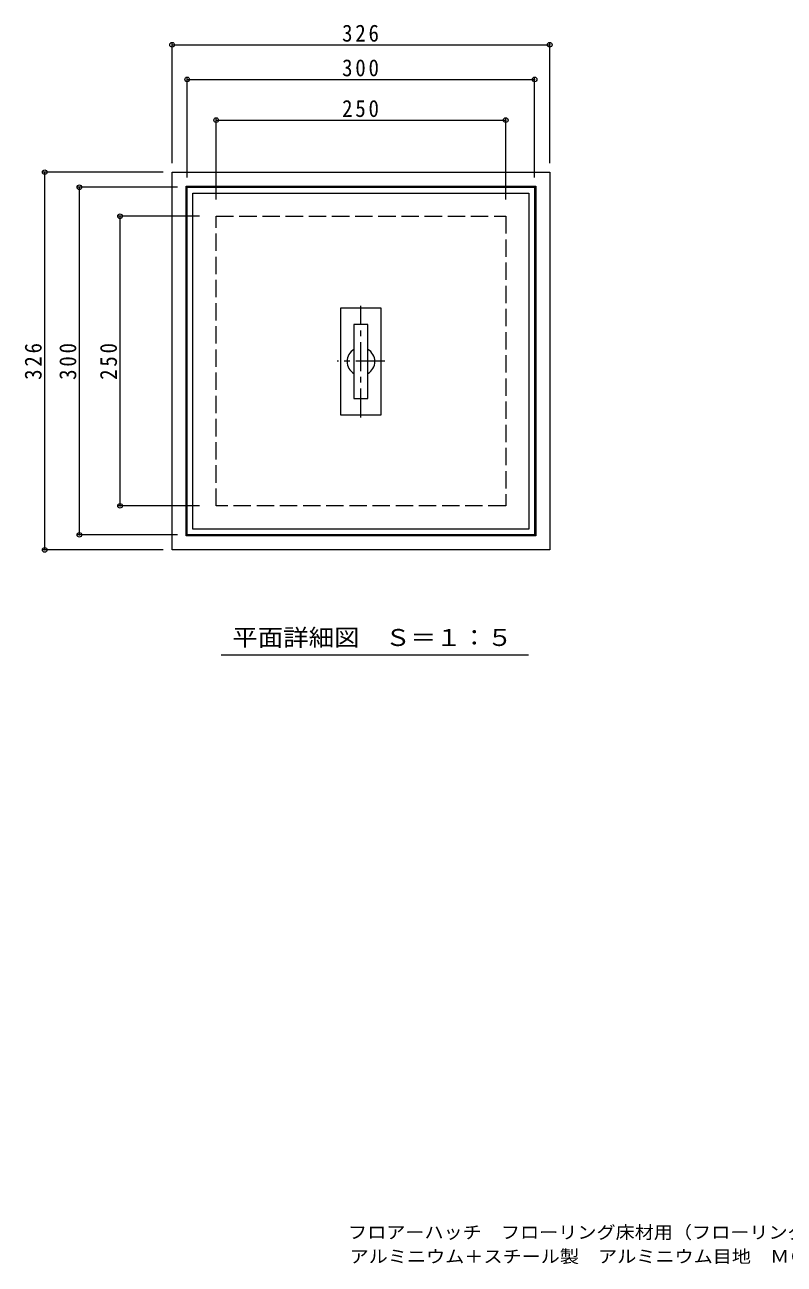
# Model space of a CAD drawing. Units: millimetres on the paper, enlarged 2 times, with parts at other scales. Extents: x -282 to 336, y -273 to 206.
# Drawn here: x -282 to -19.7, y -273.1 to 154.8 of the extents above; entities that cross this region are included whole.
import ezdxf
from ezdxf.enums import TextEntityAlignment as Align

# ---------------------------------------------------------------- set-up
doc = ezdxf.new("R2010")
doc.units = ezdxf.units.MM
doc.header["$LTSCALE"] = 2
doc.header["$PDMODE"] = 32
doc.header["$PDSIZE"] = 1.6
doc.linetypes.add('CHAIN1', pattern=[8, 5, -1, 1, -1])
doc.linetypes.add('DASHED3', pattern=[4, 3, -1])
for name, color, linetype, lineweight in [('0-1', 2, 'Continuous', 9), ('0-2', 3, 'Continuous', 9), ('0-4', 7, 'Continuous', 9)]:
    doc.layers.add(name, color=color, linetype=linetype, lineweight=lineweight)
doc.layers.add('F-0', color=7, linetype='Continuous')
doc.styles.add('ＭＳ ゴシック', font='')
doc.styles.get('ＭＳ ゴシック').set_extended_font_data('MS Gothic')

msp = doc.modelspace()

# ---------------------------------------------------------------- linework, layer by layer
at = {"layer": '0-1'}
for points in [[(-100.719, 103.876), (-100.719, -26.524), (-231.119, -26.524), (-231.119, 103.876)], [(-226.319, -21.724), (-226.319, 99.076), (-105.519, 99.076), (-105.519, -21.724)]]:
    msp.add_lwpolyline(points, close=True, dxfattribs=at)
at = {"layer": '0-1', "linetype": 'DASHED3'}
msp.add_lwpolyline([(-115.919, 88.676), (-115.919, -11.324), (-215.919, -11.324), (-215.919, 88.676)], close=True, dxfattribs=at)
at = {"layer": '0-2'}
for p, q in [((-225.919, 98.676), (-105.919, 98.676)), ((-225.919, -21.324), (-225.919, 98.676)), ((-105.919, 98.676), (-105.919, -21.324)), ((-105.919, -21.324), (-225.919, -21.324))]:
    msp.add_line(p, q, dxfattribs=at)
at = {"layer": '0-2', "linetype": 'CHAIN1'}
for p, q in [((-165.919, 19.233), (-165.919, 57.777)), ((-157.702, 38.676), (-174.13, 38.676))]:
    msp.add_line(p, q, dxfattribs=at)
at = {"layer": '0-2'}
for points in [[(-107.919, 96.676), (-107.919, -19.324), (-223.919, -19.324), (-223.919, 96.676)], [(-158.919, 20.124), (-158.919, 56.924), (-172.919, 56.924), (-172.919, 20.124)], [(-168.319, 25.724), (-163.519, 25.724), (-163.519, 51.324), (-168.319, 51.324)]]:
    msp.add_lwpolyline(points, close=True, dxfattribs=at)
for start, end in [(120.00005, 240.00002), (299.99995, 60.00003)]:
    msp.add_arc((-165.919, 38.524), 4.8, start, end, dxfattribs=at)
at = {"layer": '0-4'}
for p, q in [((-231.119, 106.964), (-231.119, 148.468)), ((-231.119, 147.868), (-100.719, 147.868)), ((-100.719, 106.964), (-100.719, 148.468)), ((-225.919, 102.062), (-225.919, 136.502)), ((-225.919, 135.902), (-105.919, 135.902)), ((-105.919, 102.062), (-105.919, 136.502)), ((-215.919, 94.401), (-215.919, 122.456)), ((-215.919, 121.856), (-115.919, 121.856)), ((-115.919, 94.401), (-115.919, 122.456)), ((-234.208, 103.876), (-275.711, 103.876)), ((-275.111, -26.524), (-275.111, 103.876)), ((-229.306, 98.676), (-263.746, 98.676)), ((-263.146, -21.324), (-263.146, 98.676)), ((-221.644, 88.676), (-249.699, 88.676)), ((-249.099, -11.324), (-249.099, 88.676)), ((-221.644, -11.324), (-249.699, -11.324)), ((-229.306, -21.324), (-263.746, -21.324)), ((-234.208, -26.524), (-275.711, -26.524)), ((-214.192, -62.81), (-108.087, -62.81))]:
    msp.add_line(p, q, dxfattribs=at)
for p in [(-231.119, 147.868), (-100.719, 147.868), (-225.919, 135.902), (-105.919, 135.902), (-215.919, 121.856), (-115.919, 121.856), (-275.111, 103.876), (-263.146, 98.676), (-249.099, 88.676), (-249.099, -11.324), (-263.146, -21.324), (-275.111, -26.524)]:
    msp.add_point(p, dxfattribs=at)

# ---------------------------------------------------------------- texts
at = {"layer": '0-4', "color": 2, "style": 'ＭＳ ゴシック', "width": 1.1}
msp.add_text('平面詳細図\u3000Ｓ＝１：５', height=5.865, dxfattribs=at).set_placement((-210.367, -61.466), align=Align.BOTTOM_LEFT)
at = {"layer": '0-4', "color": 2, "char_height": 5.865, "attachment_point": 7, "style": 'ＭＳ ゴシック'}
for s, insert in [('\\T1.27;\\W0.9;326', (-172.419, 148.868)), ('\\T1.27;\\W0.9;300', (-172.419, 136.902)), ('\\T1.27;\\W0.9;250', (-172.419, 122.856))]:
    msp.add_mtext(s, dxfattribs=dict(at, insert=insert))
at = {"layer": '0-4', "color": 2, "char_height": 5.865, "attachment_point": 7, "rotation": 90, "style": 'ＭＳ ゴシック'}
for s, insert in [('\\T1.27;\\W0.9;326', (-276.111, 32.176)), ('\\T1.27;\\W0.9;300', (-264.146, 32.176)), ('\\T1.27;\\W0.9;250', (-250.099, 32.176))]:
    msp.add_mtext(s, dxfattribs=dict(at, insert=insert))
at = {"layer": 'F-0', "style": 'ＭＳ ゴシック', "width": 1.1}
for s, p in [('フロアーハッチ\u3000フローリング床材用（フローリング厚12.5mm）屋内用\u3000一般形', (-170.376, -265.658)), ('アルミニウム＋スチール製\u3000アルミニウム目地\u3000ＭＯＦＭ－３００－１２.５－Ｍ', (-169.821, -273.973))]:
    msp.add_text(s, height=4.399, dxfattribs=at).set_placement(p, align=Align.BOTTOM_LEFT)

doc.saveas('drawing.dxf')
